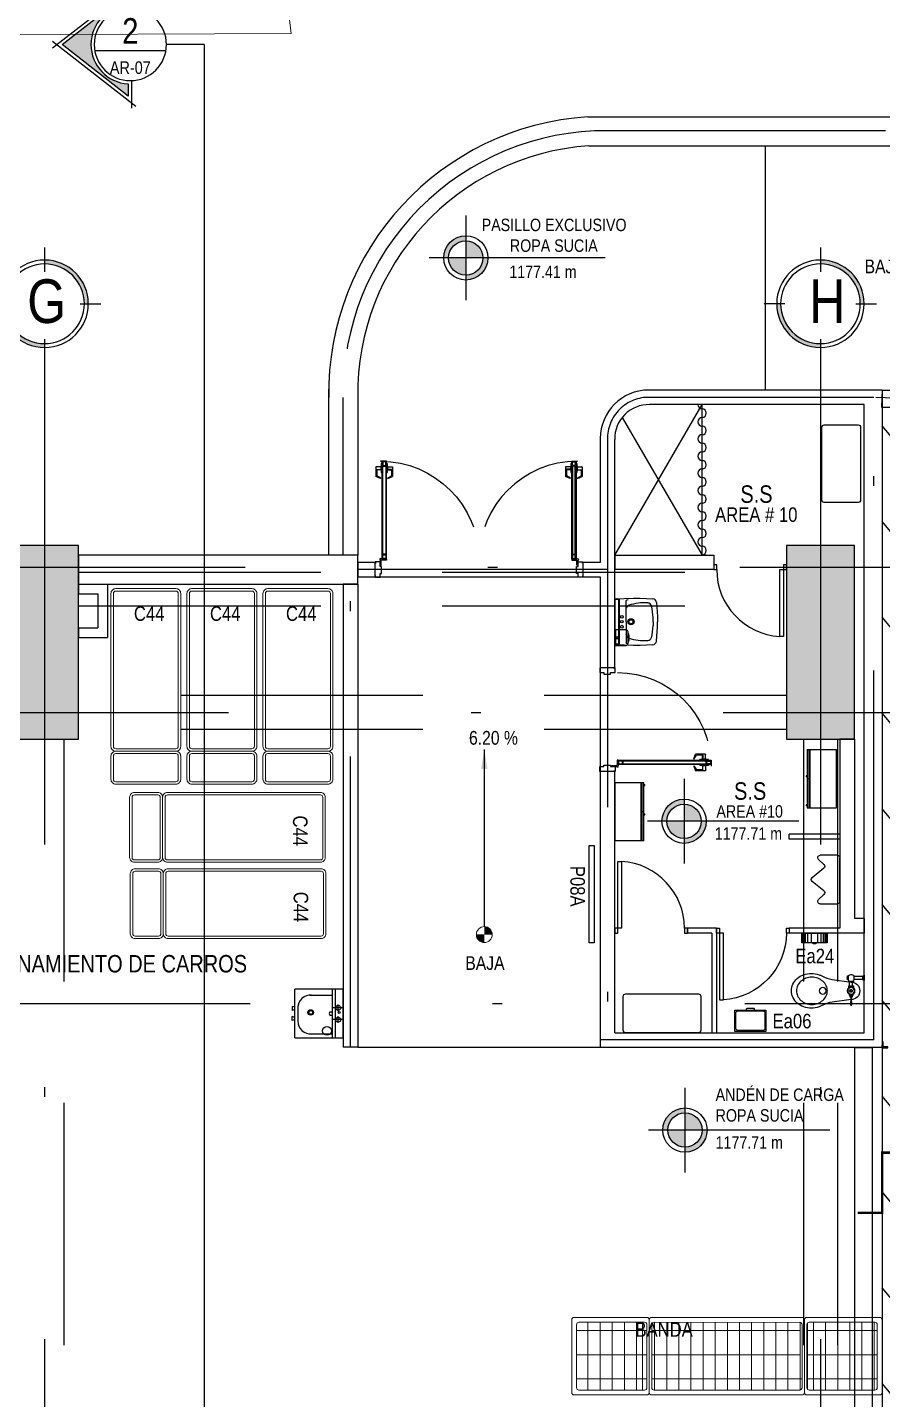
# Model space of a CAD drawing. Extents: x -28 to 131, y -33 to 63.
# Drawn here: x 47.82 to 56.64, y 26.19 to 40.34 of the extents above; entities that cross this region are included whole.
import ezdxf
from ezdxf.enums import TextEntityAlignment as Align

# ---------------------------------------------------------------- set-up
doc = ezdxf.new("R2010")
doc.units = 0
doc.header["$LTSCALE"] = 10
doc.set_wipeout_variables(frame=1)
doc.header["$PDSIZE"] = 0.1
for name, pattern in [('CENTER', [2, 1.25, -0.25, 0.25, -0.25]), ('DASHDOT', [1, 0.5, -0.25, 0, -0.25]), ('DASHDOT2', [12.7, 6.35, -3.175, 0, -3.175]), ('HIDDEN', [0.375, 0.25, -0.125]), ('HIDDEN2', [0.1875, 0.125, -0.0625]), ('PHANTOM2', [1.25, 0.625, -0.125, 0.125, -0.125, 0.125, -0.125])]:
    doc.linetypes.add(name, pattern=pattern)
for name, color, linetype in [('arq-accesorios de baño', 2, 'Continuous'), ('arq-accesorios de baño-texto', 2, 'Continuous'), ('arq-andén', 1, 'Continuous'), ('arq-columnas', 6, 'Continuous'), ('arq-ejes', 251, 'DASHDOT2'), ('arq-ejes-circulo', 1, 'Continuous'), ('arq-ejes-principales', 1, 'DASHDOT'), ('arq-equipamiento', 1, 'Continuous'), ('arq-escaleras', 1, 'Continuous'), ('arq-escaleras-tex', 3, 'Continuous'), ('arq-estación lavado manos', 1, 'Continuous'), ('arq-hatch', 252, 'Continuous'), ('arq-hatch existente', 1, 'Continuous'), ('arq-indicacion de corte', 5, 'PHANTOM2'), ('arq-mobiliario', 1, 'Continuous'), ('arq-muro', 5, 'Continuous'), ('arq-niveles', 1, 'Continuous'), ('arq-pared mamposteria', 4, 'Continuous'), ('arq-paredes-liv', 3, 'Continuous'), ('arq-proyeccion edificios anexos', 8, 'Continuous'), ('arq-puertas', 1, 'Continuous'), ('arq-san', 1, 'Continuous'), ('arq-text-aposentos', 3, 'Continuous'), ('arq-text-codigo', 1, 'Continuous'), ('arq-text-ejes', 2, 'Continuous'), ('arq-text-equipamiento', 2, 'Continuous'), ('arq-vigas', 251, 'HIDDEN'), ('arq-wipeout', 2, 'HIDDEN')]:
    doc.layers.add(name, color=color, linetype=linetype)
doc.layers.add('mv', color=191, linetype='Continuous', plot=False)
doc.styles.add('dape 2', font='ARIALN.TTF')
doc.styles.add('MADAY 2', font='ARIALN.TTF')
doc.dimstyles.new('dape', dxfattribs={"dimscale": 0.05, "dimtxt": 2, "dimasz": 2, "dimexe": 1, "dimexo": 1, "dimgap": 1, "dimtad": 1, "dimzin": 1, "dimtxsty": 'dape 2', "dimcen": 30, "dimclrd": 1, "dimclre": 1, "dimclrt": 256, "dimazin": 0, "dimtfac": 1, "dimtmove": 0, "dimatfit": 3, "dimfxl": 1, "dimarcsym": 0})

# ---------------------------------------------------------------- blocks, each defined once
blk = doc.blocks.new('*U163')
blk.add_hatch(color=253).paths.add_polyline_path([(0.022, 0.405), (0.022, 0.532), (0.703, 0), (0.022, -0.532), (0.022, -0.405, 0.947861)])
at = {"color": 2, "linetype": 'Continuous', "ltscale": 3}
for p, q in [((0.801, -0.035), (-0.056, 0.634)), ((-0.011, 0.372), (-0.011, 0.656)), ((0.801, 0.035), (-0.056, -0.634)), ((-0.366, -0.066), (0.366, -0.066)), ((-0.011, -0.372), (-0.011, -0.656))]:
    blk.add_line(p, q, dxfattribs=at)
at = {"ltscale": 3}
blk.add_line((-0.762, 0), (-0.372, 0), dxfattribs=at)
at = {"color": 2, "linetype": 'Continuous', "ltscale": 3}
blk.add_lwpolyline([(0.022, -0.405), (0.022, -0.532), (0.703, 0), (0.022, 0.532), (0.022, 0.405, -0.947861)], format="xyb", close=True, dxfattribs=at)
blk.add_circle((0, 0), 0.372, dxfattribs=at)
at = {"color": 3, "ltscale": 3, "style": 'MADAY 2'}
blk.add_attdef('CORTE', text='', height=0.263, dxfattribs=at).set_placement((0, 0.143), align=Align.MIDDLE)
at = {"color": 1, "ltscale": 3, "style": 'MADAY 2'}
blk.add_attdef('LAMINA', text='', height=0.15, dxfattribs=at).set_placement((0, -0.238), align=Align.MIDDLE)
blk = doc.blocks.new('Torre Sur Sótano')
blk.add_lwpolyline([(-13.585, -10.49), (-13.635, -10.488), (-13.634, -10.438), (-13.644, -10.438), (-13.646, -10.498), (-13.586, -10.5)], close=True)
blk = doc.blocks.new('*U99')
at = {"linetype": 'Continuous'}
h = blk.add_hatch(color=251, dxfattribs=at)
h.paths.add_polyline_path([(0.1643, 0.326), (0.1803, 0.326, -0.414214), (0, 0.1457), (0, 0.1617, 0.414214)])
h.paths.add_polyline_path([(-0.1643, 0.326), (-0.1803, 0.326, -0.414214), (0, 0.5063), (0, 0.4903, 0.414214)])
for p, q in [((0, 0.5577), (0, 0.4724)), ((0, 0.5432), (0, 0.4579)), ((-0.1464, 0.326), (-0.2317, 0.326)), ((0.1464, 0.326), (0.2317, 0.326)), ((0, 0.1796), (0, 0.0943))]:
    blk.add_line(p, q, dxfattribs=at)
at = {"linetype": 'CENTER', "ltscale": 0.7}
blk.add_line((0, 0.1457), (0, 0.1457), dxfattribs=at)
at = {"linetype": 'Continuous'}
for radius in [0.1803, 0.1643]:
    blk.add_circle((0, 0.326), radius, dxfattribs=at)
blk = doc.blocks.new('P08C')
blk.add_lwpolyline([(0, 1.004), (0.052, 1.004), (0.052, 0), (0, 0)], close=True)
blk = doc.blocks.new('FLUXOMETRO')
for p, q in [((0.266, 0.078), (0.266, 0.075)), ((0.269, 0.091), (0.269, 0.078)), ((0.273, 0.042), (0.283, 0.042)), ((0.278, 0.112), (0.278, 0.112)), ((0.278, 0.091), (0.278, 0.078)), ((0.278, 0.047), (0.278, 0.037)), ((0.287, 0.091), (0.287, 0.078)), ((0.29, 0.078), (0.29, 0.075)), ((0.242, -0.076), (0.248, -0.076)), ((0.242, -0.091), (0.248, -0.091)), ((0.242, -0.106), (0.248, -0.106)), ((0.249, -0.072), (0.248, -0.072)), ((0.249, -0.11), (0.248, -0.11)), ((0.261, -0.046), (0.261, -0.058)), ((0.263, -0.008), (0.263, -0.046)), ((0.278, -0.058), (0.278, -0.046)), ((0.294, -0.008), (0.294, -0.046)), ((0.295, -0.046), (0.295, -0.058)), ((0.398, -0.076), (0.308, -0.076)), ((0.398, -0.106), (0.308, -0.106)), ((0.398, -0.077), (0.405, -0.077)), ((0.398, -0.091), (0.405, -0.091)), ((0.398, -0.105), (0.405, -0.105))]:
    blk.add_line(p, q)
for points in [[(-0.132, 0.222, 0.087429), (-0.211, 0.208, 0.093201), (-0.277, 0.169, 0.102722), (-0.322, 0.109, 0.110644), (-0.337, 0.042, 0.110644), (-0.322, -0.026, 0.102722), (-0.277, -0.086, 0.093201), (-0.211, -0.124, 0.087429), (-0.132, -0.138, 0.087429), (-0.052, -0.124, 0.039467), (-0.023, -0.111, -0.094509), (0.084, -0.076), (0.278, -0.048, 1), (0.278, 0.132), (0.084, 0.159, -0.094509), (-0.023, 0.194, 0.039467), (-0.052, 0.208, 0.087429)], [(-0.127, 0.182, -0.087447), (-0.065, 0.171, -0.09321), (-0.014, 0.141, -0.102716), (0.021, 0.094, -0.110623), (0.033, 0.042, -0.110623), (0.021, -0.011, -0.102716), (-0.014, -0.057, -0.09321), (-0.065, -0.087, -0.087447), (-0.127, -0.098, -0.087447), (-0.189, -0.087, -0.09321), (-0.239, -0.057, -0.102716), (-0.274, -0.011, -0.110623), (-0.286, 0.042, -0.110623), (-0.274, 0.094, -0.102716), (-0.239, 0.141, -0.09321), (-0.189, 0.171, -0.087447)], [(0.274, 0.111), (0.272, 0.186, -0.421553), (0.277, 0.191), (0.279, 0.191, -0.421553), (0.284, 0.186), (0.282, 0.111)], [(0.242, -0.095), (0.242, -0.087), (0.24, -0.087, 0.414214), (0.238, -0.09), (0.238, -0.093, 0.414214), (0.24, -0.095)], [(0.413, -0.118), (0.413, -0.064, 0.443315), (0.405, -0.072), (0.405, -0.11, 0.443315)]]:
    blk.add_lwpolyline(points, format="xyb", close=True)
blk.add_lwpolyline([(0.255, 0.015), (0.255, -0.008), (0.301, -0.008), (0.301, 0.015)])
for points in [[(0.262, 0.091), (0.262, 0.078), (0.295, 0.078), (0.295, 0.091)], [(0.286, 0.055), (0.271, 0.055), (0.263, 0.042), (0.271, 0.029), (0.286, 0.029), (0.293, 0.042)], [(0.267, 0.104), (0.267, 0.091), (0.29, 0.091), (0.29, 0.104)], [(0.271, 0.111), (0.271, 0.104), (0.286, 0.104), (0.286, 0.111)], [(0.248, -0.111), (0.248, -0.071), (0.242, -0.071), (0.242, -0.111)], [(0.255, -0.058), (0.301, -0.058), (0.301, -0.046), (0.255, -0.046)], [(0.405, -0.072), (0.398, -0.072), (0.398, -0.11), (0.405, -0.11)]]:
    blk.add_lwpolyline(points, close=True)
blk.add_lwpolyline([(0.298, -0.058, -0.154601), (0.308, -0.071), (0.308, -0.111, -0.455032), (0.249, -0.111), (0.249, -0.072, -0.259938), (0.259, -0.058)], format="xyb")
for centre, radius in [((-0.015, 0.042), 0.0348), ((0.278, 0.042), 0.04), ((0.278, 0.042), 0.035), ((0.278, 0.042), 0.0095)]:
    blk.add_circle(centre, radius)
blk = doc.blocks.new('*U122')
at = {"layer": 'arq-puertas'}
for p, q in [((0.006, 1.006), (0.006, 0.909)), ((0.057, 1.011), (0.011, 1.011)), ((0.07, 1.068), (0.056, 1.068)), ((0.057, 1.016), (0.057, 0.981)), ((0.062, 1.016), (0.057, 1.016)), ((0.062, 1.043), (0.062, 0.953)), ((0.07, 1.043), (0.062, 1.043)), ((0.115, 1.043), (0.123, 1.043)), ((0.123, 1.043), (0.123, 0.953)), ((0.123, 1.016), (0.128, 1.016)), ((0.128, 1.016), (0.128, 0.981)), ((0.128, 1.011), (0.174, 1.011)), ((0.179, 1.006), (0.179, 0.909)), ((0.055, 0.889), (0.006, 0.909)), ((0.016, 0.984), (0.016, 0.917)), ((0.051, 0.978), (0.016, 0.978)), ((0.057, 0.892), (0.016, 0.917)), ((0.051, 0.978), (0.057, 0.986)), ((0.057, 0.892), (0.055, 0.889)), ((0.062, 0.981), (0.057, 0.981)), ((0.07, 0.953), (0.062, 0.953)), ((0.115, 0.953), (0.123, 0.953)), ((0.123, 0.981), (0.128, 0.981)), ((0.128, 0.986), (0.167, 0.986)), ((0.134, 0.978), (0.128, 0.986)), ((0.128, 0.892), (0.169, 0.917)), ((0.128, 0.892), (0.13, 0.889)), ((0.13, 0.889), (0.179, 0.909)), ((0.134, 0.978), (0.169, 0.978)), ((0.169, 0.984), (0.169, 0.917))]:
    blk.add_line(p, q, dxfattribs=at)
for points in [[(0.115, 1.068), (0.07, 1.068), (0.07, 0.109), (0.115, 0.109)], [(0.107, 0.159), (0.077, 0.159), (0.077, 1.018), (0.107, 1.018)], [(0.077, 1.023), (0.107, 1.023), (0.107, 1.063), (0.077, 1.063)], [(0.077, 0.154), (0.107, 0.154), (0.107, 0.114), (0.077, 0.114)]]:
    blk.add_lwpolyline(points, close=True, dxfattribs=at)
for points in [[(0.007, -0.069), (0, -0.069), (0, -0.079), (0.05, -0.079), (0.05, -0.039), (0.065, -0.039), (0.065, 0.031), (0.05, 0.031), (0.05, 0.079), (0, 0.079), (0, 0.069), (0.01, 0.069)], [(0.051, 0.095), (0.051, 0.045), (0.061, 0.045), (0.061, 0.095)], [(0.065, 0.109), (0.115, 0.109), (0.115, 0.099), (0.065, 0.099)], [(1.063, -0.069), (1.07, -0.069), (1.07, -0.079), (1.02, -0.079), (1.02, -0.039), (1.005, -0.039), (1.005, 0.031), (1.02, 0.031), (1.02, 0.079), (1.07, 0.079), (1.07, 0.069), (1.06, 0.069)]]:
    blk.add_lwpolyline(points, dxfattribs=at)
blk.add_circle((0.056, 0.104), 0.01, dxfattribs=at)
for centre, radius, start, end in [((0.011, 1.006), 0.005, 90, 180), ((0.174, 1.006), 0.005, 360, 90), ((0.167, 0.984), 0.002, 360, 90)]:
    blk.add_arc(centre, radius, start, end, dxfattribs=at)
at = {"layer": 'arq-puertas', "color": 251, "linetype": 'HIDDEN2'}
blk.add_arc((0.056, 0.104), 0.964, 0, 90, dxfattribs=at)
at = {"layer": 'arq-puertas'}
for p in [(0, 0), (1.07, 0)]:
    blk.add_point(p, dxfattribs=at)
blk = doc.blocks.new('ORINAL2')
for p, q in [((-0.117, 0.166), (-0.019, 0.286)), ((0.117, 0.166), (0.019, 0.286)), ((-0.25, 0.025), (-0.25, 0.203)), ((-0.154, 0.164), (-0.207, 0.22)), ((0.154, 0.164), (0.207, 0.22)), ((0.25, 0.203), (0.25, 0.025)), ((0.225, 0), (-0.225, 0))]:
    blk.add_line(p, q)
for centre, start, end in [((0, 0.271), 38.8485, 141.1515), ((-0.225, 0.203), 43.236, 180), ((-0.136, 0.181), 223.236, 321.1515), ((0.136, 0.181), 218.8485, 316.764), ((0.225, 0.203), 0, 136.764), ((-0.225, 0.025), 180, 270), ((0.225, 0.025), 270, 0)]:
    blk.add_arc(centre, 0.025, start, end)
blk = doc.blocks.new('*U124')
at = {"linetype": 'Continuous', "ltscale": 20}
for p, q in [((-0.431, 0.199), (-0.442, 0.053)), ((-0.261, 0.243), (-0.392, 0.236)), ((-0.192, 0.243), (-0.261, 0.243)), ((-0.004, 0.236), (-0.192, 0.243)), ((-0.138, 0.226), (-0.124, 0.224)), ((-0.116, 0), (-0.116, 0.214)), ((-0.02, 0.233), (-0.02, 0)), ((0, 0), (0, 0.232)), ((0, 0), (0, 0.232)), ((-0.442, 0.053), (-0.442, 0)), ((-0.442, -0.053), (-0.442, 0)), ((-0.395, 0), (-0.395, 0.04)), ((-0.395, 0), (-0.395, -0.04)), ((-0.116, 0), (-0.116, 0.095)), ((-0.116, 0), (-0.116, -0.095)), ((-0.116, 0), (-0.116, -0.214)), ((-0.02, -0.233), (-0.02, 0)), ((0, 0), (0, -0.232)), ((0, 0), (0, -0.232)), ((-0.431, -0.199), (-0.442, -0.053)), ((-0.261, -0.243), (-0.392, -0.236)), ((-0.192, -0.243), (-0.261, -0.243)), ((-0.004, -0.236), (-0.192, -0.243)), ((-0.138, -0.226), (-0.124, -0.224))]:
    blk.add_line(p, q, dxfattribs=at)
for centre, radius in [((-0.167, 0), 0.0318), ((-0.167, 0), 0.0207), ((-0.073, 0.051), 0.0144), ((-0.073, 0), 0.0126), ((-0.073, -0.051), 0.0144)]:
    blk.add_circle(centre, radius, dxfattribs=at)
for centre, radius, start, end in [((-0.39, 0.196), 0.0404, 93, 175.5), ((0.07, 0.04), 0.465, 164.5087, 180), ((-0.339, 0.153), 0.0404, 94.1813, 164.5087), ((-0.304, -0.326), 0.521, 72.0492, 94.1817), ((-0.156, 0.131), 0.0404, 0, 72.5107), ((-0.126, 0.214), 0.0101, 0, 80), ((-0.024, 0.233), 0.00404, 0, 88), ((-0.004, 0.232), 0.00404, 0, 88), ((0.07, -0.04), 0.465, 180, 195.4913), ((-0.156, -0.131), 0.0404, 287.4893, 0), ((-0.39, -0.196), 0.0404, 184.5, 267), ((-0.339, -0.153), 0.0404, 195.4913, 265.8187), ((-0.304, 0.326), 0.521, 265.8183, 287.9508), ((-0.126, -0.214), 0.0101, 280, 0), ((-0.024, -0.233), 0.00404, 272, 0), ((-0.004, -0.232), 0.00404, 272, 0)]:
    blk.add_arc(centre, radius, start, end, dxfattribs=at)
blk = doc.blocks.new('Ea26')
at = {"color": 1}
blk.add_wipeout([(0.229, -0.05), (-0.229, -0.05), (-0.229, 0), (0.229, 0)], dxfattribs=at).dxf.layer = 'arq-san'
for p, q in [((-0.229, -0.05), (-0.229, 0)), ((0.229, -0.05), (-0.229, -0.05))]:
    blk.add_line(p, q)
blk.add_line((0.229, -0.043), (-0.229, -0.043), dxfattribs=at)
at = {"layer": 'arq-san', "color": 1}
blk.add_line((-0.229, 0), (0.229, 0), dxfattribs=at)
at = {"layer": 'arq-san'}
blk.add_line((0.229, 0), (0.229, -0.05), dxfattribs=at)
blk = doc.blocks.new('*U125')
blk.add_lwpolyline([(0, -0.08), (0, 0.08), (0.11, 0.08, -0.414214), (0.13, 0.06), (0.13, -0.06, -0.414214), (0.11, -0.08)], format="xyb", close=True)
blk.add_circle((0.018, 0.001), 0.0104)
for centre, radius, start, end in [((0.021, 0.001), 0.0104, 261.2066, 98.7934), ((0.02, 0.001), 0.119, 337.2048, 22.7952)]:
    blk.add_arc(centre, radius, start, end)
blk = doc.blocks.new('P-0.75')
for p, q in [((0.03, 0.05), (0.03, 0.739)), ((0.03, 0.739), (0.07, 0.739)), ((0.07, 0.739), (0.07, 0.05)), ((0.07, 0.05), (0.03, 0.05))]:
    blk.add_line(p, q)
for points in [[(0.03, 0), (0.03, 0.05), (0, 0.05), (0, 0)], [(0.75, 0), (0.75, 0.05), (0.72, 0.05), (0.72, 0)]]:
    blk.add_lwpolyline(points, close=True)
at = {"linetype": 'HIDDEN'}
blk.add_arc((0.026, 0.047), 0.694, 0.2427, 86.3806, dxfattribs=at)
blk = doc.blocks.new('A$C4A8731F6')
at = {"color": 0, "lineweight": 0}
for points in [[(-0.31, 0, 0.414214), (-0.36, -0.05), (-0.36, -1.627, 0.414214), (-0.31, -1.677), (0.31, -1.677, 0.414214), (0.36, -1.627), (0.36, -0.05, 0.414214), (0.31, 0)], [(-0.31, -0.025, 0.414214), (-0.335, -0.05), (-0.335, -1.627, 0.414214), (-0.31, -1.652), (0.31, -1.652, 0.414214), (0.335, -1.627), (0.335, -0.05, 0.414214), (0.31, -0.025)], [(-0.31, -1.677, 0.414214), (-0.36, -1.727), (-0.36, -1.967, 0.414214), (-0.31, -2.017), (0.31, -2.017, 0.414214), (0.36, -1.967), (0.36, -1.727, 0.414214), (0.31, -1.677)], [(-0.31, -1.702, 0.414214), (-0.335, -1.727), (-0.335, -1.967, 0.414214), (-0.31, -1.992), (0.31, -1.992, 0.414214), (0.335, -1.967), (0.335, -1.727, 0.414214), (0.31, -1.702)]]:
    blk.add_lwpolyline(points, format="xyb", close=True, dxfattribs=at)
at = {"layer": 'arq-text-equipamiento', "style": 'dape 2'}
blk.add_text('C44', height=0.15, dxfattribs=at).set_placement((-0.123, -0.333))
blk = doc.blocks.new('A$C7C6B3DC9')
for p, q in [((0.3, 0), (0, 0)), ((0, 0), (0, -0.6)), ((0.27, 0), (0.27, -0.3)), ((0.3, -0.3), (0.3, 0)), ((0.28, 0), (0.28, -0.3)), ((0.3, -0.02), (0.31, -0.02)), ((0.3, -0.03), (0.31, -0.03)), ((0.31, -0.03), (0.31, -0.02)), ((0.3, -0.3), (0.27, -0.3)), ((0.27, -0.3), (0.27, -0.6)), ((0.28, -0.3), (0.28, -0.6)), ((0.3, -0.6), (0.3, -0.3)), ((0.3, -0.32), (0.31, -0.32)), ((0.3, -0.33), (0.31, -0.33)), ((0.31, -0.33), (0.31, -0.32)), ((0.3, -0.6), (0, -0.6)), ((0.27, -0.6), (0.27, -0.6))]:
    blk.add_line(p, q)
blk = doc.blocks.new('*U172')
for p, q in [((-0.179, 1.056), (-0.179, 0.959)), ((-0.128, 1.061), (-0.174, 1.061)), ((-0.169, 1.034), (-0.169, 0.967)), ((-0.134, 1.028), (-0.169, 1.028)), ((-0.128, 1.036), (-0.167, 1.036)), ((-0.134, 1.028), (-0.128, 1.036)), ((-0.128, 1.066), (-0.128, 1.031)), ((-0.123, 1.066), (-0.128, 1.066)), ((-0.123, 1.031), (-0.128, 1.031)), ((-0.123, 1.093), (-0.123, 1.003)), ((-0.115, 1.093), (-0.123, 1.093)), ((-0.115, 1.003), (-0.123, 1.003)), ((-0.07, 1.093), (-0.062, 1.093)), ((-0.07, 1.003), (-0.062, 1.003)), ((-0.062, 1.093), (-0.062, 1.003)), ((-0.062, 1.066), (-0.057, 1.066)), ((-0.062, 1.031), (-0.057, 1.031)), ((-0.057, 1.066), (-0.057, 1.031)), ((-0.057, 1.061), (-0.011, 1.061)), ((-0.051, 1.028), (-0.057, 1.036)), ((-0.051, 1.028), (-0.016, 1.028)), ((-0.016, 1.034), (-0.016, 0.967)), ((-0.006, 1.056), (-0.006, 0.959)), ((-0.13, 0.939), (-0.179, 0.959)), ((-0.128, 0.942), (-0.169, 0.967)), ((-0.128, 0.942), (-0.13, 0.939)), ((-0.057, 0.942), (-0.016, 0.967)), ((-0.057, 0.942), (-0.055, 0.939)), ((-0.055, 0.939), (-0.006, 0.959))]:
    blk.add_line(p, q)
for points in [[(-0.115, 1.118), (-0.07, 1.118), (-0.07, 0.109), (-0.115, 0.109)], [(-0.078, 1.073), (-0.108, 1.073), (-0.108, 1.113), (-0.078, 1.113)], [(-0.108, 0.159), (-0.078, 0.159), (-0.078, 1.068), (-0.108, 1.068)], [(-0.078, 0.154), (-0.108, 0.154), (-0.108, 0.114), (-0.078, 0.114)]]:
    blk.add_lwpolyline(points, close=True)
for points in [[(-0.065, 0.109), (-0.115, 0.109), (-0.115, 0.099), (-0.065, 0.099)], [(-0.007, -0.069), (0, -0.069), (0, -0.079), (-0.05, -0.079), (-0.05, -0.039), (-0.065, -0.039), (-0.065, 0.031), (-0.05, 0.031), (-0.05, 0.079), (0, 0.079), (0, 0.069), (-0.01, 0.069)], [(-0.051, 0.095), (-0.051, 0.045), (-0.061, 0.045), (-0.061, 0.095)]]:
    blk.add_lwpolyline(points)
blk.add_circle((-0.056, 0.104), 0.01)
at = {"color": 251, "linetype": 'HIDDEN2'}
blk.add_arc((-0.056, 0.104), 1.014, 90, 180, dxfattribs=at)
for centre, radius, start, end in [((-0.174, 1.056), 0.005, 90, 180), ((-0.167, 1.034), 0.002, 90, 180), ((-0.011, 1.056), 0.005, 360, 90)]:
    blk.add_arc(centre, radius, start, end)
at = {"layer": 'arq-puertas'}
blk.add_point((0, 0), dxfattribs=at)
at = {"layer": 'mv'}
blk.add_line((-0.07, 1.118), (-0.056, 1.118), dxfattribs=at)
blk.add_point((0, 0), dxfattribs=at)
blk.add_point((0, 0), dxfattribs=at)
blk.add_point((0, 0), dxfattribs=at)
blk.add_point((0, 0), dxfattribs=at)
blk.add_point((0, 0), dxfattribs=at)
blk.add_point((0, 0), dxfattribs=at)
blk.add_point((0, 0), dxfattribs=at)
blk.add_point((0, 0), dxfattribs=at)
blk = doc.blocks.new('*U101')
at = {"color": 1}
blk.add_lwpolyline([(0.22, 0.16), (0.22, -0.16), (0, -0.16), (0, 0.16)], close=True, dxfattribs=at)
blk.add_lwpolyline([(0.21, 0.13), (0.21, -0.13, -0.414214), (0.19, -0.15), (0.03, -0.15, -0.414214), (0.01, -0.13), (0.01, 0.13, -0.414214), (0.03, 0.15), (0.19, 0.15, -0.414214)], format="xyb", close=True, dxfattribs=at)
blk.add_lwpolyline([(0.22, 0.04), (0.23, 0.04, -0.414214), (0.24, 0.03), (0.24, -0.03, -0.414214), (0.23, -0.04), (0.22, -0.04)], format="xyb", dxfattribs=at)
blk = doc.blocks.new('*U102')
blk.add_line((0.1, 0.26), (0, 0.26))
at = {"color": 251}
for p, q in [((0.1, 0.254), (0, 0.254)), ((0.1, 0.247), (0, 0.247)), ((0.1, 0.238), (0, 0.238)), ((0.1, 0.224), (0, 0.224)), ((0.1, 0.198), (0, 0.198)), ((0.1, 0.163), (0, 0.163)), ((0.1, 0.097), (0, 0.097)), ((0.1, 0.062), (0, 0.062)), ((0.1, 0.036), (0, 0.036)), ((0.1, 0.022), (0, 0.022)), ((0.1, 0.013), (0, 0.013)), ((0.1, 0.006), (0, 0.006))]:
    blk.add_line(p, q, dxfattribs=at)
for points in [[(0, 0.26), (0.1, 0.26), (0.1, 0), (0, 0)], [(0.1, 0.144), (0.11, 0.144), (0.11, 0.116), (0.1, 0.116)]]:
    blk.add_lwpolyline(points, close=True)
blk = doc.blocks.new('LAV.')
for p, q in [((-0.021, 0.5), (0.479, 0.5)), ((-0.021, 0.5), (-0.021, 0)), ((0.308, 0.467), (0.15, 0.467)), ((0.166, 0.5), (0.157, 0.525)), ((0.157, 0.525), (0.198, 0.525)), ((0.189, 0.5), (0.198, 0.525)), ((0.302, 0.525), (0.261, 0.525)), ((0.27, 0.5), (0.261, 0.525)), ((0.293, 0.5), (0.302, 0.525)), ((0.479, 0), (0.479, 0.5)), ((0.019, 0.326), (0.019, 0.114)), ((0.42, 0.344), (0.42, 0.114)), ((0.479, 0.114), (-0.021, 0.114)), ((-0.021, 0.081), (0.479, 0.081)), ((0.037, 0.122), (0.037, 0.114)), ((0.063, 0.122), (0.063, 0.114)), ((0.132, 0.051), (0.2, 0.051)), ((0.166, 0), (0.166, 0.102)), ((0.213, 0.138), (0.213, 0.114)), ((0.246, 0.138), (0.246, 0.114)), ((0.254, 0.051), (0.322, 0.051)), ((0.288, 0), (0.288, 0.102)), ((-0.021, 0), (0.479, 0))]:
    blk.add_line(p, q)
for centre, radius in [((0.24, 0.335), 0.028), ((0.05, 0.167), 0.046), ((0.166, 0.051), 0.0254), ((0.24, 0.042), 0.0102), ((0.288, 0.051), 0.0254)]:
    blk.add_circle(centre, radius)
at = {"color": 251}
for radius in [0.0254, 0.0188]:
    blk.add_circle((0.24, 0.335), radius, dxfattribs=at)
for centre, radius, start, end in [((0.15, 0.335), 0.132, 90, 184.0584), ((0.288, 0.335), 0.132, 355.9416, 90), ((0.229, 0.119), 0.025, 48.2195, 131.7805)]:
    blk.add_arc(centre, radius, start, end)
blk = doc.blocks.new('PKFASF')
at = {"lineweight": 0}
for p, q in [((53.5, 26.004), (53.5, 26.754)), ((53.5, 26.004), (53.5, 26.754)), ((53.525, 26.779), (54.275, 26.779)), ((53.525, 26.779), (54.275, 26.779)), ((54.3, 26.754), (54.3, 26.004)), ((54.3, 26.004), (54.3, 26.754)), ((54.3, 26.754), (54.3, 26.004)), ((54.3, 26.004), (54.3, 26.754)), ((54.325, 26.779), (55.875, 26.779)), ((54.325, 26.779), (55.875, 26.779)), ((55.9, 26.754), (55.9, 26.004)), ((55.9, 26.754), (55.9, 26.004)), ((55.9, 26.754), (55.9, 26.004)), ((55.9, 26.754), (55.9, 26.004)), ((56.675, 26.779), (55.925, 26.779)), ((56.675, 26.779), (55.925, 26.779)), ((56.7, 26.004), (56.7, 26.754)), ((56.7, 26.004), (56.7, 26.754)), ((53.55, 26.054), (53.55, 26.704)), ((53.55, 26.054), (53.55, 26.704)), ((54.275, 26.644), (53.55, 26.644)), ((54.275, 26.644), (53.55, 26.644)), ((53.575, 26.729), (54.25, 26.729)), ((53.575, 26.729), (54.25, 26.729)), ((53.668, 26.029), (53.668, 26.729)), ((53.668, 26.029), (53.668, 26.729)), ((53.793, 26.029), (53.793, 26.729)), ((53.793, 26.029), (53.793, 26.729)), ((53.918, 26.029), (53.918, 26.729)), ((53.918, 26.029), (53.918, 26.729)), ((54.043, 26.029), (54.043, 26.729)), ((54.043, 26.029), (54.043, 26.729)), ((54.168, 26.029), (54.168, 26.729)), ((54.168, 26.029), (54.168, 26.729)), ((54.23, 26.029), (54.23, 26.729)), ((54.23, 26.029), (54.23, 26.729)), ((54.275, 26.704), (54.275, 26.054)), ((54.275, 26.704), (54.275, 26.054)), ((54.325, 26.054), (54.325, 26.704)), ((54.325, 26.054), (54.325, 26.704)), ((55.855, 26.644), (54.325, 26.644)), ((55.855, 26.644), (54.325, 26.644)), ((54.35, 26.729), (55.855, 26.728)), ((54.35, 26.729), (55.855, 26.728)), ((54.355, 26.029), (54.355, 26.729)), ((54.355, 26.029), (54.355, 26.729)), ((54.48, 26.029), (54.48, 26.729)), ((54.48, 26.029), (54.48, 26.729)), ((54.605, 26.029), (54.605, 26.729)), ((54.605, 26.029), (54.605, 26.729)), ((54.73, 26.029), (54.73, 26.729)), ((54.73, 26.029), (54.73, 26.729)), ((54.855, 26.029), (54.855, 26.729)), ((54.855, 26.029), (54.855, 26.729)), ((54.98, 26.029), (54.98, 26.729)), ((54.98, 26.029), (54.98, 26.729)), ((55.105, 26.029), (55.105, 26.729)), ((55.105, 26.029), (55.105, 26.729)), ((55.23, 26.029), (55.23, 26.729)), ((55.23, 26.029), (55.23, 26.729)), ((55.355, 26.029), (55.355, 26.729)), ((55.355, 26.029), (55.355, 26.729)), ((55.48, 26.029), (55.48, 26.729)), ((55.48, 26.029), (55.48, 26.729)), ((55.605, 26.029), (55.605, 26.729)), ((55.605, 26.029), (55.605, 26.729)), ((55.73, 26.029), (55.73, 26.729)), ((55.73, 26.029), (55.73, 26.729)), ((55.855, 26.029), (55.855, 26.729)), ((55.855, 26.029), (55.855, 26.729)), ((55.875, 26.704), (55.875, 26.054)), ((55.875, 26.704), (55.875, 26.054)), ((55.925, 26.054), (55.925, 26.704)), ((55.925, 26.054), (55.925, 26.704)), ((56.65, 26.644), (55.925, 26.644)), ((56.65, 26.644), (55.925, 26.644)), ((55.93, 26.039), (55.93, 26.719)), ((55.93, 26.039), (55.93, 26.719)), ((55.95, 26.729), (56.625, 26.729)), ((55.95, 26.729), (56.625, 26.729)), ((55.993, 26.029), (55.993, 26.729)), ((55.993, 26.029), (55.993, 26.729)), ((56.118, 26.029), (56.118, 26.729)), ((56.118, 26.029), (56.118, 26.729)), ((56.243, 26.029), (56.243, 26.729)), ((56.243, 26.029), (56.243, 26.729)), ((56.368, 26.029), (56.368, 26.729)), ((56.368, 26.029), (56.368, 26.729)), ((56.493, 26.029), (56.493, 26.729)), ((56.493, 26.029), (56.493, 26.729)), ((56.618, 26.029), (56.618, 26.729)), ((56.618, 26.029), (56.618, 26.729)), ((56.65, 26.704), (56.65, 26.054)), ((56.65, 26.704), (56.65, 26.054)), ((54.275, 26.394), (53.55, 26.394)), ((54.275, 26.394), (53.55, 26.394)), ((55.855, 26.394), (54.325, 26.394)), ((55.855, 26.394), (54.325, 26.394)), ((56.65, 26.394), (55.925, 26.394)), ((56.65, 26.394), (55.925, 26.394)), ((54.275, 26.144), (53.55, 26.144)), ((54.275, 26.144), (53.55, 26.144)), ((55.875, 26.144), (54.325, 26.144)), ((55.875, 26.144), (54.325, 26.144)), ((56.65, 26.144), (55.925, 26.144)), ((56.65, 26.144), (55.925, 26.144)), ((54.275, 25.979), (53.525, 25.979)), ((54.275, 25.979), (53.525, 25.979)), ((54.25, 26.029), (53.575, 26.029)), ((54.25, 26.029), (53.575, 26.029)), ((55.875, 25.979), (54.325, 25.979)), ((55.875, 25.979), (54.325, 25.979)), ((55.855, 26.029), (54.35, 26.029)), ((55.855, 26.029), (54.35, 26.029)), ((55.925, 25.979), (56.675, 25.979)), ((55.925, 25.979), (56.675, 25.979)), ((56.625, 26.029), (55.95, 26.029)), ((56.625, 26.029), (55.95, 26.029))]:
    blk.add_line(p, q, dxfattribs=at)
for centre, start, end in [((53.525, 26.754), 90, 180), ((53.525, 26.754), 90, 180), ((54.275, 26.754), 360, 90), ((54.275, 26.754), 360, 90), ((54.325, 26.754), 90, 180), ((54.325, 26.754), 90, 180), ((55.875, 26.754), 0, 90), ((55.875, 26.754), 0, 90), ((55.925, 26.754), 90, 180), ((55.925, 26.754), 90, 180), ((56.675, 26.754), 360, 90), ((56.675, 26.754), 360, 90), ((53.575, 26.704), 90, 180), ((53.575, 26.704), 90, 180), ((54.25, 26.704), 0, 90), ((54.25, 26.704), 0, 90), ((54.35, 26.704), 90, 180), ((54.35, 26.704), 90, 180), ((55.85, 26.704), 360, 90), ((55.95, 26.704), 90, 180), ((55.95, 26.704), 90, 180), ((56.625, 26.704), 0, 90), ((56.625, 26.704), 0, 90), ((53.575, 26.054), 180, 270), ((53.575, 26.054), 180, 270), ((54.25, 26.054), 270, 360), ((54.25, 26.054), 270, 360), ((54.35, 26.054), 180, 270), ((54.35, 26.054), 180, 270), ((55.85, 26.054), 270, 0), ((55.95, 26.054), 180, 270), ((55.95, 26.054), 180, 270), ((56.625, 26.054), 270, 360), ((56.625, 26.054), 270, 360), ((53.525, 26.004), 180, 270), ((53.525, 26.004), 180, 270), ((54.275, 26.004), 270, 0), ((54.275, 26.004), 270, 0), ((54.325, 26.004), 180, 270), ((54.325, 26.004), 180, 270), ((55.875, 26.004), 270, 360), ((55.875, 26.004), 270, 360), ((55.925, 26.004), 180, 270), ((55.925, 26.004), 180, 270), ((56.675, 26.004), 270, 0), ((56.675, 26.004), 270, 0)]:
    blk.add_arc(centre, 0.025, start, end, dxfattribs=at)

msp = doc.modelspace()

# ---------------------------------------------------------------- hatches: boundary and pattern name
at = {"layer": 'arq-escaleras-tex'}
for points in [[(52.535, 31.066, -0.414214), (52.616, 30.983), (52.534, 30.984)], [(52.452, 30.988), (52.534, 30.987), (52.533, 30.905, -0.414214)]]:
    msp.add_hatch(color=8, dxfattribs=at).paths.add_polyline_path(points)
at = {"layer": 'arq-hatch'}
for points in [[(48.35, 34.9), (48.35, 35), (48.306, 35), (48.262, 35), (48.175, 35), (48, 35), (47.65, 35), (47.65, 33), (48.35, 33)], [(56.35, 34.9), (56.35, 35), (56.306, 35), (56.262, 35), (56.175, 35), (56, 35), (55.65, 35), (55.65, 33), (56.35, 33)]]:
    msp.add_hatch(color=256, dxfattribs=at).paths.add_polyline_path(points)
at = {"layer": 'arq-niveles'}
h = msp.add_hatch(color=8, dxfattribs=at)
h.paths.add_polyline_path([(52.166, 37.965, 0.414214), (52.343, 37.787), (52.343, 37.965)])
h.paths.add_polyline_path([(52.343, 38.142), (52.343, 37.965), (52.521, 37.965, 0.414214)])
h.paths.add_polyline_path([(52.116, 37.965), (52.166, 37.965, -0.414214), (52.343, 38.142), (52.343, 38.193, 0.414214)])
h.paths.add_polyline_path([(52.343, 37.787), (52.343, 37.737, 0.414214), (52.571, 37.965), (52.521, 37.965, -0.414214)])
h = msp.add_hatch(color=8, dxfattribs=at)
h.paths.add_polyline_path([(54.417, 32.154, 0.414214), (54.594, 31.977), (54.594, 32.154)])
h.paths.add_polyline_path([(54.594, 32.332), (54.594, 32.154), (54.772, 32.154, 0.414214)])
h.paths.add_polyline_path([(54.366, 32.154), (54.417, 32.154, -0.414214), (54.594, 32.332), (54.594, 32.382, 0.414214)])
h.paths.add_polyline_path([(54.594, 31.977), (54.594, 31.927, 0.414214), (54.822, 32.154), (54.772, 32.154, -0.414214)])
h = msp.add_hatch(color=8, dxfattribs=at)
h.paths.add_polyline_path([(54.426, 28.969, 0.414214), (54.603, 28.791), (54.603, 28.969)])
h.paths.add_polyline_path([(54.603, 29.146), (54.603, 28.969), (54.781, 28.969, 0.414214)])
h.paths.add_polyline_path([(54.375, 28.969), (54.426, 28.969, -0.414214), (54.603, 29.146), (54.603, 29.196, 0.414214)])
h.paths.add_polyline_path([(54.603, 28.791), (54.603, 28.741, 0.414214), (54.831, 28.969), (54.781, 28.969, -0.414214)])

# ---------------------------------------------------------------- linework, layer by layer
at = {"layer": 'arq-andén'}
msp.add_line((56.635, 29.818), (56.635, 25.84), dxfattribs=at)
at = {"layer": 'arq-columnas'}
for points in [[(48.35, 35), (47.65, 35), (47.65, 33), (48.35, 33), (48.35, 35)], [(56.35, 35), (55.65, 35), (55.65, 33), (56.35, 33), (56.35, 35)]]:
    msp.add_lwpolyline(points, dxfattribs=at)
at = {"layer": 'arq-ejes', "ltscale": 0.06}
for p, q in [((56.672, 39.277), (53.801, 39.277)), ((51.079, 34.9), (51.079, 36.526)), ((56.551, 36.527), (54.218, 36.527)), ((56.551, 29.898), (56.551, 36.527)), ((53.804, 36.111), (53.804, 29.823)), ((56.551, 29.898), (53.729, 29.898))]:
    msp.add_line(p, q, dxfattribs=at)
at = {"layer": 'arq-ejes', "linetype": 'DASHDOT', "ltscale": 0.6}
for p, q in [((53.804, 34.75), (51.229, 34.75)), ((51.154, 29.823), (51.154, 34.6))]:
    msp.add_line(p, q, dxfattribs=at)
at = {"layer": 'arq-ejes', "ltscale": 0.06}
msp.add_lwpolyline([(56.571, 36.528), (62.062, 36.343), (68.74, 42.402)], dxfattribs=at)
for centre, radius, start, end in [((53.787, 36.569), 2.708, 89.6243, 180.907), ((54.229, 36.102), 0.425, 88.4065, 181.3723)]:
    msp.add_arc(centre, radius, start, end, dxfattribs=at)
at = {"layer": 'arq-ejes-principales'}
for p, q in [((48, 36.913), (48, -2.679)), ((-5.431, 34.775), (60.052, 34.775)), ((-5.603, 33.275), (59.88, 33.275)), ((-5.381, 30.275), (60.102, 30.275))]:
    msp.add_line(p, q, dxfattribs=at)
at = {"layer": 'arq-escaleras'}
msp.add_line((55.432, 36.602), (55.432, 39.121), dxfattribs=at)
msp.add_lwpolyline([(56.538, 29.818), (56.35, 29.818), (56.35, 25.84), (56.538, 25.84)], close=True, dxfattribs=at)
at = {"layer": 'arq-escaleras', "const_width": 0.025}
msp.add_lwpolyline([(56.885, 28.736), (56.635, 28.736), (56.635, 28.116), (56.385, 28.116)], dxfattribs=at)
at = {"layer": 'arq-escaleras-tex', "color": 1, "lineweight": 0}
msp.add_circle((52.534, 30.985), 0.0821, dxfattribs=at)
at = {"layer": 'arq-indicacion de corte', "ltscale": 3}
msp.add_line((49.646, 40.166), (49.646, -7.908), dxfattribs=at)
at = {"layer": 'arq-mobiliario'}
msp.add_line((53.879, 36.452), (53.879, 36.452), dxfattribs=at)
for points in [[(56.014, 35.468), (56.014, 36.218, -0.414214), (56.039, 36.243), (56.389, 36.243, -0.414214), (56.414, 36.218), (56.414, 35.468, -0.414214), (56.389, 35.443), (56.039, 35.443, -0.414214)], [(53.991, 30.373), (54.741, 30.373, -0.414214), (54.766, 30.348), (54.766, 29.998, -0.414214), (54.741, 29.973), (53.991, 29.973, -0.414214), (53.966, 29.998), (53.966, 30.348, -0.414214)]]:
    msp.add_lwpolyline(points, format="xyb", close=True, dxfattribs=at)
at = {"layer": 'arq-muro'}
for p, q in [((53.603, 39.421), (56.844, 39.421)), ((53.612, 39.121), (56.844, 39.121)), ((50.929, 36.613), (50.929, 34.9)), ((51.229, 36.613), (51.229, 34.9)), ((56.635, 36.602), (56.629, 36.427)), ((56.635, 36.602), (57.37, 36.602)), ((56.629, 36.427), (76.226, 35.768))]:
    msp.add_line(p, q, dxfattribs=at)
msp.add_lwpolyline([(51.229, 34.6), (51.229, 34.9), (51.229, 34.9), (48.35, 34.9), (48.35, 34.9), (48.35, 34.6), (48.35, 34.6)], close=True, dxfattribs=at)
for radius, start in [(2.858, 93.6913), (2.558, 93.9019)]:
    msp.add_arc((53.787, 36.569), radius, start, 180.907, dxfattribs=at)
at = {"layer": 'arq-niveles'}
for p, q in [((52.343, 38.402), (52.343, 37.528)), ((53.78, 37.965), (51.967, 37.965)), ((54.594, 32.592), (54.594, 31.717)), ((55.776, 32.154), (54.218, 32.154)), ((54.603, 29.406), (54.603, 28.531)), ((56.097, 28.969), (54.227, 28.969))]:
    msp.add_line(p, q, dxfattribs=at)
for centre, radius in [((52.343, 37.965), 0.228), ((52.343, 37.965), 0.177), ((54.594, 32.154), 0.228), ((54.594, 32.154), 0.177), ((54.603, 28.969), 0.228), ((54.603, 28.969), 0.177)]:
    msp.add_circle(centre, radius, dxfattribs=at)
at = {"layer": 'arq-pared mamposteria'}
for p, q in [((56.635, 36.602), (54.229, 36.602)), ((56.635, 36.602), (56.635, 29.823)), ((56.451, 36.452), (54.238, 36.452)), ((56.451, 29.973), (56.451, 36.452)), ((53.729, 36.102), (53.729, 34.824)), ((51.079, 34.6), (51.079, 29.823)), ((51.229, 34.6), (51.079, 34.6)), ((51.229, 34.6), (51.229, 29.823)), ((53.729, 34.676), (53.729, 33.738)), ((53.879, 33.738), (53.729, 33.738)), ((53.729, 32.668), (53.729, 29.823)), ((53.879, 32.668), (53.729, 32.668)), ((53.879, 29.973), (53.879, 32.668)), ((53.879, 29.973), (56.451, 29.973)), ((51.229, 29.823), (51.079, 29.823)), ((53.729, 29.823), (56.635, 29.823))]:
    msp.add_line(p, q, dxfattribs=at)
at = {"layer": 'arq-pared mamposteria', "color": 8}
for p, q in [((51.409, 34.676), (53.549, 34.676)), ((53.729, 33.738), (53.729, 32.668)), ((51.229, 29.823), (53.729, 29.823))]:
    msp.add_line(p, q, dxfattribs=at)
at = {"layer": 'arq-pared mamposteria'}
for points in [[(51.409, 34.824), (51.229, 34.824), (51.229, 34.676), (51.409, 34.676), (51.409, 34.824)], [(53.729, 34.824), (53.549, 34.824), (53.549, 34.676), (53.729, 34.676)]]:
    msp.add_lwpolyline(points, dxfattribs=at)
for radius, start, end in [(0.5, 90.0001, 180), (0.35, 88.4065, 181.3723)]:
    msp.add_arc((54.229, 36.102), radius, start, end, dxfattribs=at)
at = {"layer": 'arq-paredes-liv'}
for p, q in [((53.879, 34.9), (53.879, 34.75)), ((48.35, 34.6), (48.65, 34.6)), ((48.35, 34.6), (48.35, 34.5)), ((48.65, 34.6), (48.65, 34.05)), ((48.35, 34.5), (48.55, 34.5)), ((48.55, 34.5), (48.55, 34.15)), ((48.35, 34.15), (48.55, 34.15)), ((48.35, 34.15), (48.35, 34.05)), ((48.35, 34.05), (48.65, 34.05)), ((56.2, 33), (56.2, 31.051)), ((56.35, 33), (56.2, 33)), ((56.35, 33), (56.35, 31.151)), ((56.2, 32.02), (55.679, 32.02)), ((55.679, 31.97), (55.679, 32.02)), ((56.2, 31.97), (55.679, 31.97)), ((56.451, 31.151), (56.35, 31.151)), ((56.451, 31.151), (56.451, 31.001)), ((54.629, 31.051), (54.629, 31.001)), ((54.929, 31.051), (54.629, 31.051)), ((54.629, 31.001), (54.629, 31.051)), ((54.879, 31.001), (54.629, 31.001)), ((54.879, 31.001), (54.879, 29.973)), ((54.929, 31.051), (54.929, 29.973)), ((56.2, 31.051), (55.679, 31.051)), ((55.679, 31.051), (55.679, 31.001)), ((56.451, 31.001), (55.679, 31.001)), ((54.879, 29.973), (54.929, 29.973))]:
    msp.add_line(p, q, dxfattribs=at)
for points in [[(53.879, 34.9), (54.629, 34.9)], [(54.629, 34.9), (54.9, 34.9), (54.9, 34.75), (53.879, 34.75)]]:
    msp.add_lwpolyline(points, dxfattribs=at)
at = {"layer": 'arq-proyeccion edificios anexos', "lineweight": 0, "flags": 128}
msp.add_lwpolyline([(37.788, 40.171), (40.147, 40.22), (40.155, 40.952), (47.358, 40.873), (47.374, 40.268), (50.542, 40.279), (50.473, 40.85), (50.99, 40.91), (50.8, 42.525), (49.928, 42.519), (49.973, 60.605), (64.424, 60.813), (64.37, 62.43), (60.643, 62.304), (60.64, 62.938), (58.34, 62.92), (58.352, 62.312), (50.488, 62.165), (50.43, 62.703), (49.091, 62.828), (49.083, 63.031), (37.782, 62.809)], dxfattribs=at)
at = {"layer": 'arq-san'}
for p, q in [((53.879, 34.9), (54.779, 36.452)), ((54.779, 34.9), (54.779, 36.452)), ((53.955, 36.32), (54.779, 34.9))]:
    msp.add_line(p, q, dxfattribs=at)
for centre, start, end in [((54.779, 36.452), 180.0132, 270), ((54.779, 36.363), 270, 90), ((54.779, 36.275), 90, 270), ((54.779, 36.098), 90, 270), ((54.779, 36.186), 270, 90), ((54.779, 35.921), 90, 270), ((54.779, 36.009), 270, 90), ((54.779, 35.832), 270, 90), ((54.779, 35.744), 90, 270), ((54.779, 35.655), 270, 90), ((54.779, 35.567), 90, 270), ((54.779, 35.39), 90, 270), ((54.779, 35.478), 270, 90), ((54.779, 35.213), 90, 270), ((54.779, 35.301), 270, 90), ((54.779, 35.124), 270, 90), ((54.779, 35.036), 90, 270), ((54.779, 34.948), 270, 90)]:
    msp.add_arc(centre, 0.0442, start, end, dxfattribs=at)
at = {"layer": 'arq-vigas'}
for p, q in [((48.35, 34.725), (55.65, 34.725)), ((48.35, 34.375), (55.65, 34.375)), ((55.65, 33.45), (48.35, 33.45)), ((48.2, 33), (48.2, 25.4)), ((55.65, 33.1), (48.35, 33.1)), ((55.825, 33), (55.825, 25.4)), ((56.175, 33), (56.175, 25.4))]:
    msp.add_line(p, q, dxfattribs=at)

# ---------------------------------------------------------------- block references
at = {"layer": 'arq-ejes-circulo', "xscale": -2.5, "yscale": 2.5, "zscale": 2.5}
for p in [(48, 36.677), (56, 36.677)]:
    msp.add_blockref('*U99', p, dxfattribs=at)
at = {"layer": 'arq-equipamiento'}
for p in [(49.044, 34.554), (49.828, 34.554), (50.612, 34.554)]:
    msp.add_blockref('A$C4A8731F6', p, dxfattribs=at)
for name, p, rotation in [('A$C4A8731F6', (50.894, 32.091), 270), ('P08C', (53.666, 31.903), 180), ('A$C4A8731F6', (50.901, 31.304), 270)]:
    msp.add_blockref(name, p, dxfattribs=dict(at, rotation=rotation))
at = {"layer": 'arq-estación lavado manos', "rotation": 90.00000000000001}
msp.add_blockref('LAV.', (51.079, 29.942), dxfattribs=at)
at = {"layer": 'arq-indicacion de corte', "ltscale": 3}
ref = msp.add_blockref('*U163', (48.884, 40.166), dxfattribs=dict(at, xscale=-1))
ref.add_attrib('CORTE', '2', dxfattribs={"layer": '0', "color": 3, "ltscale": 3, "height": 0.263, "style": 'MADAY 2'}).set_placement((48.884, 40.309), align=Align.MIDDLE)
ref.add_attrib('LAMINA', 'AR-07', dxfattribs={"layer": '0', "color": 1, "ltscale": 3, "height": 0.13, "style": 'MADAY 2'}).set_placement((48.884, 39.928), align=Align.MIDDLE)
at = {"layer": 'arq-mobiliario', "rotation": 180}
msp.add_blockref('A$C7C6B3DC9', (56.164, 32.294), dxfattribs=at)
at = {"layer": 'arq-mobiliario'}
for name, p in [('A$C7C6B3DC9', (53.879, 32.552)), ('PKFASF', (-0.065, 0.257))]:
    msp.add_blockref(name, p, dxfattribs=at)
at = {"layer": 'arq-proyeccion edificios anexos'}
msp.add_blockref('Torre Sur Sótano', (70.28, 40.316), dxfattribs=at)
at = {"layer": 'arq-puertas', "xscale": -1}
msp.add_blockref('*U172', (51.409, 34.75), dxfattribs=at)
at = {"layer": 'arq-puertas'}
for name, p in [('*U172', (53.55, 34.75)), ('P-0.75', (53.879, 31.001))]:
    msp.add_blockref(name, p, dxfattribs=at)
at = {"layer": 'arq-puertas', "rotation": 180}
msp.add_blockref('P-0.75', (55.65, 34.8), dxfattribs=at)
at = {"layer": 'arq-puertas', "xscale": -1}
for name, p, rotation in [('*U122', (53.804, 32.668), 270), ('P-0.75', (54.929, 31.051), 180)]:
    msp.add_blockref(name, p, dxfattribs=dict(at, rotation=rotation))
at = {"layer": 'arq-san', "rotation": 180}
msp.add_blockref('*U124', (53.879, 34.212), dxfattribs=at)
at = {"layer": 'arq-san', "xscale": -1}
for name, p, rotation in [('ORINAL2', (56.2, 31.553), 90), ('FLUXOMETRO', (56.038, 30.447), 180)]:
    msp.add_blockref(name, p, dxfattribs=dict(at, rotation=rotation))
at = {"layer": 'arq-san', "extrusion": (0, 0, -1), "xscale": -1, "zscale": -1, "rotation": 270}
msp.add_blockref('*U101', (-55.278, 29.987), dxfattribs=at)

# ---------------------------------------------------------------- texts
at = {"layer": 'arq-accesorios de baño-texto', "insert": (55.506, 30.168), "char_height": 0.15, "attachment_point": 1, "rotation": 0, "style": 'dape 2'}
msp.add_mtext_dynamic_manual_height_columns('Ea06', width=0.1706, gutter_width=0.75, heights=[0], dxfattribs=at)
at = {"layer": 'arq-escaleras-tex', "char_height": 0.1414, "attachment_point": 7, "style": 'dape 2'}
for s, insert, width in [('BAJA', (56.455, 37.805), 0.33047), ('6.20 %', (52.376, 32.942), 1.32074), ('BAJA', (52.338, 30.619), 0.33047)]:
    msp.add_mtext(s, dxfattribs=dict(at, insert=insert, width=width))
at = {"layer": 'arq-niveles', "color": 2, "style": 'dape 2'}
for s, p in [('1177.41 m', (52.792, 37.758)), ('1177.71 m', (54.91, 31.963)), ('1177.71 m', (54.919, 28.777))]:
    msp.add_text(s, height=0.1282, dxfattribs=at).set_placement(p)
at = {"layer": 'arq-niveles', "color": 2, "attachment_point": 1, "style": 'dape 2'}
for s, insert, char_height, width in [('\\pi0.12592;PASILLO EXCLUSIVO \\P\\pi0.41663;ROPA SUCIA', (52.381, 38.37), 0.12821, 1.72805), ('AREA #10', (54.927, 32.32), 0.1282, 1.54299), ('ANDÉN DE CARGA ROPA SUCIA', (54.919, 29.398), 0.12821, 1.54299)]:
    msp.add_mtext(s, dxfattribs=dict(at, insert=insert, char_height=char_height, width=width))
at = {"layer": 'arq-text-aposentos', "char_height": 0.18, "style": 'dape 2'}
for s, insert, width, attachment_point in [('S.S', (55.174, 35.619), 0.3584, 1), ('S.S', (55.109, 32.556), 0.3584, 1), ('ESTACIONAMIENTO DE CARROS', (46.812, 30.592), 4.62467, 7)]:
    msp.add_mtext(s, dxfattribs=dict(at, insert=insert, width=width, attachment_point=attachment_point))
at = {"layer": 'arq-text-codigo', "style": 'dape 2'}
msp.add_text('AREA # 10', height=0.15, dxfattribs=at).set_placement((54.913, 35.242))
at = {"layer": 'arq-text-ejes', "char_height": 0.45, "width": 0.35301, "attachment_point": 1, "style": 'dape 2'}
for s, insert in [('G', (47.821, 37.744)), ('H', (55.884, 37.743))]:
    msp.add_mtext(s, dxfattribs=dict(at, insert=insert))
at = {"layer": 'arq-text-equipamiento', "color": 2, "insert": (53.419, 31.274), "char_height": 0.15, "width": 0.02367, "attachment_point": 9, "rotation": 270, "style": 'dape 2'}
msp.add_mtext('P08A', dxfattribs=at)
at = {"layer": 'arq-text-equipamiento', "insert": (54.092, 26.986), "char_height": 0.15, "width": 0.47338, "attachment_point": 1, "style": 'dape 2'}
msp.add_mtext('BANDA', dxfattribs=at)

# ---------------------------------------------------------------- leaders
at = {"layer": 'arq-escaleras-tex'}
msp.add_leader([(52.534, 32.893), (52.534, 31.067)], dimstyle='dape', override={"dimscale": 0.1, "dimgap": 1, "dimtad": 0}, dxfattribs=at)

# ---------------------------------------------------------------- next in the draw order: block references
at = {"layer": 'arq-san', "xscale": -1, "rotation": 90}
msp.add_blockref('Ea26', (53.879, 34.212), dxfattribs=at)

# ---------------------------------------------------------------- next in the draw order: wipeouts: each hides what was drawn before it
msp.add_wipeout([(56.069, 31.001), (56.069, 30.901), (55.809, 30.901), (55.809, 31.001)]).dxf.layer = 'arq-wipeout'

# ---------------------------------------------------------------- next in the draw order: hatches: boundary and pattern name
at = {"layer": 'arq-hatch existente'}
h = msp.add_hatch(dxfattribs=at)
h.set_pattern_fill('LINE', color=1, scale=0.2, angle=130, style=0)
edge = h.paths.add_edge_path()
edge.add_arc((70.291, 40.616), 1.35, 358.033, 538.033)
edge.add_line((68.942, 40.663), (68.789, 36.217))
edge.add_line((68.789, 36.217), (71.487, 36.126))
edge.add_line((71.487, 36.126), (71.64, 40.57))
h.paths.add_polyline_path([(70.43, 40.311), (70.131, 40.322), (70.141, 40.621), (70.441, 40.611)], flags=16)
h.paths.add_polyline_path([(56.635, 36.427), (56.635, 25.84), (58.195, 25.84), (58.195, 20.05), (56.08, 20.055), (56.075, 18.23), (56.075, 17.4), (56.275, 17.4), (56.275, 16.85), (56.085, 16.85), (56.085, 9.4), (56.275, 9.4), (56.275, 8.85), (56.085, 8.85), (56.085, 1.25), (56.086, 1.25), (56.085, 5.672), (80.685, 4.988), (80.498, 35.622), (79.076, 35.662), (77.05, 35.669), (77.043, 35.476), (70.572, 35.698), (70.581, 35.954)])

# ---------------------------------------------------------------- next in the draw order: linework, layer by layer
at = {"layer": 'arq-ejes-principales'}
msp.add_line((56, 36.913), (56, -2.679), dxfattribs=at)
at = {"layer": 'arq-hatch existente', "color": 1}
msp.add_lwpolyline([(56.085, 5.672), (80.705, 4.988), (80.496, 35.613), (56.635, 36.427), (56.635, 25.84), (58.195, 25.84), (58.195, 20.3), (57.725, 20.3), (57.725, 20.055), (56.075, 20.055), (56.075, 17.4), (56.275, 17.4), (56.275, 16.85), (56.085, 16.85), (56.085, 9.4), (56.275, 9.4), (56.275, 8.85), (56.085, 8.85), (56.085, 5.672)], dxfattribs=at)
at = {"layer": 'arq-pared mamposteria'}
msp.add_line((53.879, 33.738), (53.879, 36.093), dxfattribs=at)

# ---------------------------------------------------------------- next in the draw order: block references
at = {"layer": 'arq-accesorios de baño', "xscale": -1, "rotation": 180}
msp.add_blockref('*U125', (53.886, 34.048), dxfattribs=at)
at = {"layer": 'arq-accesorios de baño', "rotation": 270}
msp.add_blockref('*U102', (55.809, 31.001), dxfattribs=at)

# ---------------------------------------------------------------- next in the draw order: texts
at = {"layer": 'arq-accesorios de baño-texto', "insert": (55.741, 30.839), "char_height": 0.15, "attachment_point": 1, "rotation": 0, "style": 'dape 2'}
msp.add_mtext_dynamic_manual_height_columns('Ea24', width=0.49769, gutter_width=0.75, heights=[0], dxfattribs=at)

doc.saveas('drawing.dxf')
